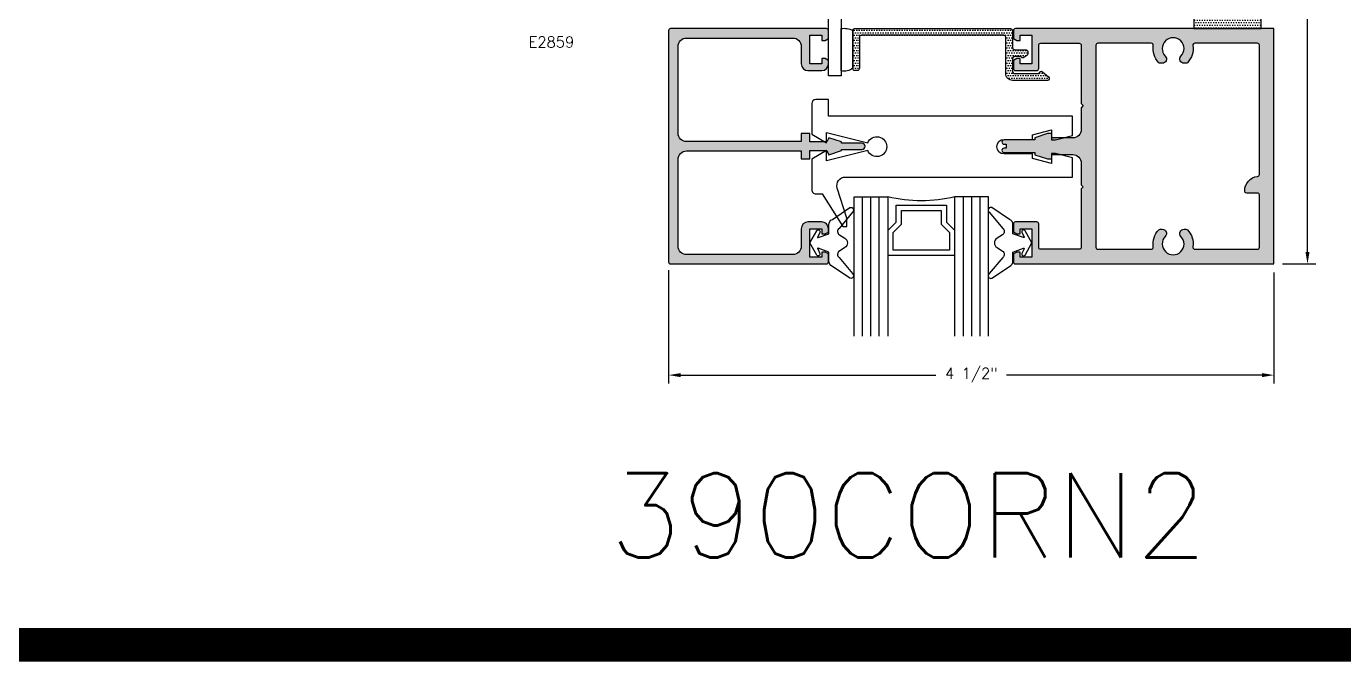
# Model space of a CAD drawing. Extents: x 0 to 139, y 0 to 39.
# Drawn here: x 14.81 to 24.6, y 26.83 to 31.56 of the extents above; entities that cross this region are included whole.
import ezdxf

# ---------------------------------------------------------------- set-up
doc = ezdxf.new("R2010")
doc.units = 0
doc.header["$MEASUREMENT"] = 0
doc.layers.get('DEFPOINTS').update_dxf_attribs({"linetype": 'CONTINUOUS'})
for name, color, linetype in [('R-ANNO-DIMS', 3, 'CONTINUOUS'), ('R-ANNO-TEXT', 6, 'CONTINUOUS'), ('R-DET1', 4, 'CONTINUOUS'), ('R-DET2', 2, 'CONTINUOUS'), ('R-DET3', 5, 'CONTINUOUS'), ('R-OTLN', 1, 'CONTINUOUS'), ('R-PAT1', 5, 'CONTINUOUS'), ('TITLE', 7, 'CONTINUOUS')]:
    doc.layers.add(name, color=color, linetype=linetype)
doc.styles.get("Standard").update_dxf_attribs({"font": 'simplex'})
doc.dimstyles.new('1X', dxfattribs={"dimtxt": 0.08, "dimasz": 0.09, "dimexe": 0.0625, "dimexo": 0.0625, "dimgap": 0.0625, "dimtad": 0, "dimdec": 5, "dimzin": 4, "dimtxsty": 'STANDARD', "dimcen": 0, "dimazin": 3, "dimtfac": 1, "dimtdec": 5, "dimtofl": 0, "dimtmove": 0, "dimatfit": 3, "dimtolj": 1, "dimtzin": 0})
pattern_1 = [(180, (16.58597013355891, 27.87202634571733), (-0.009375000000000001, -0.01875), [0, -0.01875])]

# ---------------------------------------------------------------- blocks, each defined once
blk = doc.blocks.new('*D4')
at = {"layer": 'DEFPOINTS', "color": 0}
for p in [(19.58472984458906, 29.80545349000758), (24.08472984458906, 29.79045349000752), (24.08472984458906, 28.96365428850504)]:
    blk.add_point(p, dxfattribs=at)
at = {"layer": 'R-ANNO-DIMS', "color": 0}
for p, q in [((19.58472984458906, 29.74295349000758), (19.58472984458906, 28.90115428850504)), ((24.08472984458906, 29.72795349000752), (24.08472984458906, 28.90115428850504)), ((19.67472984458906, 28.96365428850504), (21.57222984458906, 28.96365428850504)), ((23.99472984458906, 28.96365428850504), (22.09722984458906, 28.96365428850504))]:
    blk.add_line(p, q, dxfattribs=at)
for points in [[(19.67472984458906, 28.97865428850504), (19.67472984458906, 28.94865428850504), (19.58472984458906, 28.96365428850504)], [(23.99472984458906, 28.97865428850504), (23.99472984458906, 28.94865428850504), (24.08472984458906, 28.96365428850504)]]:
    blk.add_solid(points, dxfattribs=at)
at = {"layer": 'R-ANNO-DIMS', "color": 0, "insert": (21.83472984458906, 28.96365428850504), "char_height": 0.08, "attachment_point": 5}
blk.add_mtext('\\A1;4 1/2"', dxfattribs=at)
blk = doc.blocks.new('*D6')
at = {"layer": 'DEFPOINTS', "color": 0}
for p in [(24.01952143455644, 36.07234427518628), (24.33385507824838, 36.07234427518628), (24.08472984458906, 29.79045349000758)]:
    blk.add_point(p, dxfattribs=at)
at = {"layer": 'R-ANNO-DIMS', "color": 0}
for p, q in [((24.08202143455644, 36.07234427518628), (24.39635507824838, 36.07234427518628)), ((24.33385507824838, 35.98234427518628), (24.33385507824838, 33.20440673531227)), ((24.33385507824838, 29.88045349000758), (24.33385507824838, 32.67940673531226)), ((24.14722984458906, 29.79045349000758), (24.39635507824838, 29.79045349000758))]:
    blk.add_line(p, q, dxfattribs=at)
for points in [[(24.31885507824838, 35.98234427518628), (24.34885507824838, 35.98234427518628), (24.33385507824838, 36.07234427518628)], [(24.31885507824838, 29.88045349000758), (24.34885507824838, 29.88045349000758), (24.33385507824838, 29.79045349000758)]]:
    blk.add_solid(points, dxfattribs=at)
at = {"layer": 'R-ANNO-DIMS', "color": 0, "insert": (24.33385507824837, 32.94190673531227), "char_height": 0.08, "attachment_point": 5, "rotation": 90}
blk.add_mtext('\\A1;6 1/4"', dxfattribs=at)

msp = doc.modelspace()

# ---------------------------------------------------------------- hatches: boundary and pattern name
at = {"layer": 'R-PAT1'}
h = msp.add_hatch(dxfattribs=at)
h.set_pattern_fill('DOTS', color=256, scale=0.3, style=0)
h.set_pattern_definition([(0, (16.58597013355891, 27.87202634571733), (0.009375, 0.01875), [0, -0.01875])])
h.paths.add_polyline_path([(23.98852101925347, 31.54045349000758), (23.98852101925347, 32.04045349000758), (23.86352101925347, 32.04045349000758), (23.86352101925347, 31.66545349000758), (23.48852101925347, 31.66545349000758), (23.48852101925347, 31.54045349000758)])
h = msp.add_hatch(dxfattribs=at)
h.set_pattern_fill('DOTS', color=256, scale=0.3, angle=180, style=0)
h.set_pattern_definition(pattern_1)
edge = h.paths.add_edge_path()
edge.add_arc((20.50876194575638, 29.92242138884026), 0.06196790714734906, -90.02968087146638, 0.02968087146638254, ccw=False)
edge.add_line((20.50872984458906, 29.86045349000757), (19.71672984458906, 29.86045349000757))
edge.add_arc((19.71686890708905, 29.92259255250758), 0.0621392181054573, 180.1282233866477, 269.87177661335227, ccw=False)
edge.add_line((19.65472984458906, 29.92245349000757), (19.65472984458906, 30.56845349000757))
edge.add_arc((19.71669774342174, 30.56848559117489), 0.06196790714735306, 89.97031912853731, 180.0296808714627, ccw=False)
edge.add_line((19.71672984458906, 30.63045349000757), (20.57072984458906, 30.63045349000757))
edge.add_line((20.57072984458906, 30.63045349000757), (20.57072984458906, 30.57095349000757))
edge.add_line((20.57072984458906, 30.57095349000758), (20.63472984458906, 30.57095349000758))
edge.add_line((20.63472984458906, 30.57095349000758), (20.63472984458906, 30.63345349000758))
edge.add_line((20.63472984458906, 30.63345349000758), (20.75972984458906, 30.63345349000758))
edge.add_line((20.75972984458906, 30.63345349000758), (20.77672984458906, 30.60245349000758))
edge.add_line((20.77672984458906, 30.60245349000758), (20.86872984458906, 30.63345349000758))
edge.add_line((20.86872984458906, 30.63345349000758), (20.86872984458906, 30.64245349000758))
edge.add_line((20.86872984458906, 30.64245349000757), (21.02172984458906, 30.64245349000757))
edge.add_arc((21.0218538029224, 30.66532953167425), 0.02287637751050876, 269.6895345826323, 360.3104654173677)
edge.add_arc((21.02185380292239, 30.66557744834091), 0.02287637751051406, 359.6895345826446, 450.3104654173543)
edge.add_line((21.02172984458906, 30.68845349000757), (20.86872984458906, 30.68845349000757))
edge.add_line((20.86872984458906, 30.68845349000757), (20.86872984458906, 30.69745349000758))
edge.add_line((20.86872984458906, 30.69745349000758), (20.77672984458906, 30.72845349000757))
edge.add_line((20.77672984458906, 30.72845349000758), (20.75972984458906, 30.69745349000758))
edge.add_line((20.75972984458906, 30.69745349000758), (20.63472984458906, 30.69745349000758))
edge.add_line((20.63472984458906, 30.69745349000758), (20.63472984458906, 30.75995349000758))
edge.add_line((20.63472984458906, 30.75995349000758), (20.57072984458906, 30.75995349000758))
edge.add_line((20.57072984458906, 30.75995349000758), (20.57072984458906, 30.70045349000758))
edge.add_line((20.57072984458906, 30.70045349000758), (19.71672984458906, 30.70045349000758))
edge.add_arc((19.71686890708906, 30.76259255250757), 0.06213921810545819, 180.1282233866486, 269.871776613351, ccw=False)
edge.add_line((19.65472984458906, 30.76245349000757), (19.65472984458906, 31.40845349000757))
edge.add_arc((19.71669774342174, 31.40848559117489), 0.06196790714735439, 89.9703191285385, 180.0296808714615, ccw=False)
edge.add_line((19.71672984458906, 31.47045349000757), (20.50872984458906, 31.47045349000757))
edge.add_arc((20.50893178257355, 31.40865542799207), 0.0617983919517466, -0.18722517626150648, 90.18722517626111, ccw=False)
edge.add_line((20.57072984458906, 31.40845349000757), (20.57072984458906, 31.27845349000758))
edge.add_arc((20.6209196504143, 31.27864329583282), 0.05019016472404577, 180.2166778829074, 269.7833221170926)
edge.add_line((20.62072984458906, 31.22845349000758), (20.72272984458906, 31.22845349000758))
edge.add_arc((20.72271172864703, 31.2784716059496), 0.05001811922271289, 270.0207518207181, 359.9792481792819)
edge.add_line((20.77272984458906, 31.27845349000758), (20.77272984458906, 31.30345349000758))
edge.add_line((20.77272984458906, 31.30345349000757), (20.74772984458906, 31.31745349000757))
edge.add_line((20.74772984458906, 31.31745349000758), (20.72272984458906, 31.31745349000758))
edge.add_line((20.72272984458906, 31.31745349000758), (20.72272984458906, 31.27895349000758))
edge.add_line((20.72272984458906, 31.27895349000758), (20.63472984458906, 31.27895349000758))
edge.add_line((20.63472984458906, 31.27895349000758), (20.63472984458906, 31.49095349000758))
edge.add_line((20.63472984458906, 31.49095349000757), (20.72272984458906, 31.49095349000757))
edge.add_line((20.72272984458906, 31.49095349000757), (20.72272984458906, 31.45245349000757))
edge.add_line((20.72272984458906, 31.45245349000757), (20.74772984458906, 31.45245349000757))
edge.add_line((20.74772984458906, 31.45245349000757), (20.77272984458906, 31.46645349000757))
edge.add_line((20.77272984458906, 31.46645349000758), (20.77272984458906, 31.52545349000758))
edge.add_arc((20.7577072639439, 31.52543090936241), 0.01502259761579001, 0.08612200011729843, 89.91387799988271)
edge.add_line((20.75772984458906, 31.54045349000758), (19.59972984458906, 31.54045349000758))
edge.add_arc((19.59975242523422, 31.52543090936241), 0.01502259761578912, 90.08612200011392, 179.9138779998861)
edge.add_line((19.58472984458906, 31.52545349000758), (19.58472984458906, 30.66545349000758))
edge.add_line((19.58472984458906, 30.66545349000758), (19.58472984458906, 29.80545349000758))
edge.add_arc((19.59975242523422, 29.80547607065273), 0.01502259761578779, 180.0861220001089, 269.9138779998912)
edge.add_line((19.59972984458906, 29.79045349000758), (20.75772984458906, 29.79045349000758))
edge.add_arc((20.7577072639439, 29.80547607065273), 0.01502259761578779, 270.0861220001105, 359.9138779998912)
edge.add_line((20.77272984458906, 29.80545349000758), (20.77272984458906, 29.86445349000758))
edge.add_line((20.77272984458906, 29.86445349000758), (20.74772984458906, 29.87845349000757))
edge.add_line((20.74772984458906, 29.87845349000757), (20.72272984458906, 29.87845349000757))
edge.add_line((20.72272984458906, 29.87845349000757), (20.72272984458906, 29.83995349000757))
edge.add_line((20.72272984458906, 29.83995349000757), (20.63472984458906, 29.83995349000757))
edge.add_line((20.63472984458906, 29.83995349000757), (20.63472984458906, 30.05195349000758))
edge.add_line((20.63472984458906, 30.05195349000758), (20.72272984458906, 30.05195349000758))
edge.add_line((20.72272984458906, 30.05195349000758), (20.72272984458906, 30.01345349000758))
edge.add_line((20.72272984458906, 30.01345349000758), (20.74772984458906, 30.01345349000758))
edge.add_line((20.74772984458906, 30.01345349000758), (20.77272984458906, 30.02745349000758))
edge.add_line((20.77272984458906, 30.02745349000757), (20.77272984458906, 30.05245349000757))
edge.add_arc((20.72288176766598, 30.05260541308449), 0.04984830843218615, 359.8253789372681, 450.1746210627315)
edge.add_line((20.72272984458906, 30.10245349000758), (20.62072984458906, 30.10245349000758))
edge.add_arc((20.62074796053109, 30.05243537406555), 0.05001811922271422, 90.02075182071911, 179.9792481792803)
edge.add_line((20.57072984458906, 30.05245349000758), (20.57072984458906, 29.92245349000758))
h = msp.add_hatch(dxfattribs=at)
h.set_pattern_fill('DOTS', color=256, scale=0.3, angle=180, style=0)
h.set_pattern_definition(pattern_1)
edge = h.paths.add_edge_path()
edge.add_line((22.14040557164715, 31.52531882252279), (22.1404055716472, 31.40287099045355))
edge.add_arc((22.16040557164719, 31.40287099045356), 0.01999999999999602, 180.0000000000407, 270.0000000000203)
edge.add_line((22.1604055716472, 31.38287099045357), (22.24040157164721, 31.38287099045357))
edge.add_arc((22.24040157164721, 31.36787099045357), 0.01500000000000057, 0, 90, ccw=False)
edge.add_line((22.25540157164721, 31.36787099045357), (22.25540157164721, 31.35307339830304))
edge.add_arc((22.2404015716472, 31.35307339830304), 0.01500000000001123, -59.997721934594495, 1.3585577107733116e-11, ccw=False)
edge.add_line((22.24790208813547, 31.34008331545459), (22.22039974453594, 31.3242055681124))
edge.add_arc((22.2154025216472, 31.33286769045356), 0.01000022999999413, 180.0000000000204, 299.98086822976535, ccw=False)
edge.add_line((22.20540229164721, 31.33286769045355), (22.1604036642982, 31.33286769045355))
edge.add_arc((22.1604036642982, 31.31286769045355), 0.01999999999999957, 89.99999999998981, 179.9999999999898)
edge.add_line((22.1404036642982, 31.31286769045356), (22.14040366429821, 31.22546949045356))
edge.add_arc((22.1604036642982, 31.22546949045356), 0.01999999999999602, 180, 270)
edge.add_line((22.1604036642982, 31.20546949045357), (22.34042677164721, 31.20546949045357))
edge.add_line((22.34042677164721, 31.20546949045357), (22.34042677164721, 31.20786392802836))
edge.add_arc((22.35542677164721, 31.20786392802836), 0.01500000000000057, 50.00038009398958, 180, ccw=False)
edge.add_line((22.36506850956446, 31.21935465863764), (22.40963323104866, 31.18196092106633))
edge.add_arc((22.39999149313141, 31.17047019045705), 0.01500000000000253, -89.99958063149933, 50.000380093979174, ccw=False)
edge.add_line((22.39999160292183, 31.15547019045745), (22.14040669761526, 31.15546829046181))
edge.add_arc((22.1404063316472, 31.20546829046047), 0.04999999999999356, 180.0000000000081, 270.0004193685048, ccw=False)
edge.add_line((22.09040633164721, 31.20546829046046), (22.09040633164721, 31.47546951045464))
edge.add_arc((22.07540633164721, 31.47546951045464), 0.01499999999999702, 0, 89.99989651576303)
edge.add_line((22.07540635873932, 31.49046951045462), (21.01790359873932, 31.49047142045352))
edge.add_arc((21.0179035716472, 31.47547142045354), 0.01499999999999661, 89.99989651574946, 180)
edge.add_line((21.00290357164721, 31.47547142045354), (21.00290357164721, 31.24346659045356))
edge.add_arc((20.98790357164721, 31.24346659045356), 0.01500000000000057, -90, 0, ccw=False)
edge.add_line((20.98790357164721, 31.22846659045356), (20.96790357164721, 31.22846659045356))
edge.add_arc((20.96790357164721, 31.24346659045356), 0.01500000000000057, 180, 270, ccw=False)
edge.add_line((20.95290357164721, 31.24346659045356), (20.95290357164721, 31.52544967575648))
edge.add_arc((20.96790357164721, 31.52544967575648), 0.01500000000000767, 90.00018882555872, 180.0000000000271, ccw=False)
edge.add_line((20.9679035222128, 31.54044967575641), (22.12527085427501, 31.54045349000758))
edge.add_arc((22.12540618164718, 31.52545410045359), 0.01500000001632845, -0.5167306372969165, 90.51691949708243, ccw=False)
h = msp.add_hatch(dxfattribs=at)
h.set_pattern_fill('DOTS', color=256, scale=0.3, angle=180, style=0)
h.set_pattern_definition(pattern_1)
edge = h.paths.add_edge_path(flags=16)
edge.add_arc((23.96087666998589, 30.3028003154044), 0.01485390027869711, 359.4336428545187, 450.5663571454745)
edge.add_line((23.96072984458906, 30.31765349000757), (23.88172984458906, 30.31765349000757))
edge.add_arc((23.88175242523422, 30.33267607065274), 0.01502259761579001, 180.0861220001173, 269.91387799988274, ccw=False)
edge.add_arc((23.97663436890615, 30.33274483847678), 0.109904562279775, 97.32078421147997, 180.0476220663165, ccw=False)
edge.add_arc((23.96052981037509, 30.45680855364536), 0.01520082513673099, 277.9409619055726, 359.4155155397405)
edge.add_line((23.97572984458906, 30.45665349000792), (23.97572984458906, 30.66545349000758))
edge.add_line((23.97572984458906, 30.66545349000758), (23.97572984458906, 31.41645349000758))
edge.add_arc((23.9607072639439, 31.41643090936242), 0.01502259761578824, 0.08612200011900234, 89.91387799988948)
edge.add_line((23.96072984458906, 31.43145349000757), (23.49682984458906, 31.43145349000757))
edge.add_arc((23.49688407930871, 31.416426456837), 0.01502713104069232, 90.20678779446617, 188.6998096943139)
edge.add_arc((23.33472323345826, 31.39151022520785), 0.1490367576258665, -44.55149223841818, 8.738832348996311, ccw=False)
edge.add_arc((23.43053029818292, 31.29671018923995), 0.0142598648438365, 268.79269565123553, 316.82672655652163, ccw=False)
edge.add_line((23.43022984458906, 31.28245349000757), (23.41572984458906, 31.28245349000757))
edge.add_arc((23.4157841380439, 31.31371155433146), 0.03125811147615732, 136.182608279936, 269.9004806357495, ccw=False)
edge.add_arc((23.33477984458906, 31.39144397140801), 0.0810095340298473, 316.1801184852704, 583.8198815147297)
edge.add_arc((23.25377555113421, 31.31371155433146), 0.03125811147615757, -89.9004806357479, 43.8173917200628, ccw=False)
edge.add_line((23.25382984458906, 31.28245349000757), (23.23922984458906, 31.28245349000757))
edge.add_arc((23.2389293909952, 31.29671018923996), 0.01425986484383997, 223.1732734434839, 271.207304348757, ccw=False)
edge.add_arc((23.33432903294513, 31.39126313405316), 0.148573113643487, 171.1372552241551, 224.5938144452887, ccw=False)
edge.add_arc((23.17265214290207, 31.41640622092456), 0.01504728560476516, 351.3898720958895, 450.0849056585358)
edge.add_line((23.17262984458906, 31.43145349000757), (22.77572984458906, 31.43145349000757))
edge.add_arc((22.77575242523422, 31.41643090936242), 0.01502259761578824, 90.08612200011054, 179.9138779998827)
edge.add_line((22.76072984458906, 31.41645349000757), (22.76072984458906, 30.66545349000757))
edge.add_line((22.76072984458906, 30.66545349000758), (22.76072984458906, 29.91445349000757))
edge.add_arc((22.77575242523422, 29.91447607065274), 0.01502259761578912, 180.0861220001139, 269.9138779998861)
edge.add_line((22.77572984458906, 29.89945349000757), (23.17262984458906, 29.89945349000757))
edge.add_arc((23.17265214290207, 29.91450075909059), 0.01504728560476726, 269.915094341471, 368.6101279041129)
edge.add_arc((23.33432903294513, 29.93964384596198), 0.1485731136434845, 135.4061855547108, 188.8627447758447, ccw=False)
edge.add_arc((23.23937418848046, 30.03313916119913), 0.01531500904381451, 90.54002045963853, 135.0794017481208, ccw=False)
edge.add_line((23.23922984458906, 30.04845349000757), (23.25382984458906, 30.04845349000757))
edge.add_arc((23.25377555113421, 30.01719542568368), 0.03125811147615821, -43.81739172006519, 89.90048063574949, ccw=False)
edge.add_arc((23.33477984458906, 29.93946300860713), 0.0810095340298476, 136.1801184852702, 403.8198815147298)
edge.add_arc((23.4157841380439, 30.01719542568368), 0.03125811147615883, 90.09951936425381, 223.8173917200629, ccw=False)
edge.add_line((23.41572984458906, 30.04845349000757), (23.43022984458906, 30.04845349000757))
edge.add_arc((23.43008550069766, 30.03313916119913), 0.01531500904381245, 44.92059825187681, 89.45997954036483, ccw=False)
edge.add_arc((23.33472323345826, 29.93939675480729), 0.1490367576258632, -8.738832348996084, 44.55149223841897, ccw=False)
edge.add_arc((23.49674343181674, 29.91436020046824), 0.01490696092184697, 170.7612680872168, 270.3321344239934)
edge.add_line((23.49682984458906, 29.89945349000757), (23.96072984458906, 29.89945349000757))
edge.add_arc((23.9607072639439, 29.91447607065274), 0.01502259761578957, 270.0861220001139, 359.9138779998844)
edge.add_line((23.97572984458906, 29.91445349000757), (23.97572984458906, 30.30294714080111))
edge.add_line((23.97572984458906, 30.30294714080111), (23.97572984458906, 30.30265349000757))
edge = h.paths.add_edge_path()
edge.add_arc((22.63687666998588, 31.41660031540439), 0.01485390027869976, -0.5663571454708745, 90.56635714547781, ccw=False)
edge.add_line((22.65172984458906, 31.41645349000757), (22.65172984458906, 30.98245349000757))
edge.add_line((22.65172984458906, 30.98245349000757), (22.66672984458906, 30.96745349000757))
edge.add_line((22.66672984458906, 30.96745349000757), (22.65172984458906, 30.95245349000757))
edge.add_line((22.65172984458906, 30.95245349000757), (22.65172984458906, 30.78995349000757))
edge.add_arc((22.58924972875895, 30.78993360583769), 0.06248011899416339, -90.01823426477239, 0.018234264772388542, ccw=False)
edge.add_line((22.58922984458906, 30.72745349000758), (22.43222984458906, 30.72745349000758))
edge.add_line((22.43222984458906, 30.72745349000758), (22.43222984458906, 30.75945349000757))
edge.add_line((22.43222984458906, 30.75945349000757), (22.40122984458906, 30.75945349000757))
edge.add_line((22.40122984458906, 30.75945349000757), (22.30722984458906, 30.72845349000757))
edge.add_line((22.30722984458906, 30.72845349000758), (22.30722984458906, 30.71245349000758))
edge.add_line((22.30722984458906, 30.71245349000758), (22.07872984458906, 30.71245349000758))
edge.add_arc((22.07877681428603, 30.6964065203106), 0.01604703843729232, 90.16770504131078, 179.8322949586829)
edge.add_arc((22.07877681428603, 30.69650045970454), 0.01604703843729144, 180.167705041314, 269.8322949586924)
edge.add_line((22.07872984458906, 30.68045349000758), (22.09372984458906, 30.68045349000758))
edge.add_line((22.09372984458906, 30.68045349000758), (22.09372984458906, 30.66545349000758))
edge.add_line((22.09372984458906, 30.66545349000758), (22.09372984458906, 30.65045349000758))
edge.add_line((22.09372984458906, 30.65045349000758), (22.07872984458906, 30.65045349000758))
edge.add_arc((22.07877681428603, 30.63440652031061), 0.01604703843729232, 90.16770504131078, 179.8322949586829)
edge.add_arc((22.07877681428603, 30.63450045970454), 0.01604703843729233, 180.1677050413171, 269.8322949586892)
edge.add_line((22.07872984458906, 30.61845349000757), (22.30722984458906, 30.61845349000757))
edge.add_line((22.30722984458906, 30.61845349000757), (22.30722984458906, 30.60245349000757))
edge.add_line((22.30722984458906, 30.60245349000758), (22.40122984458906, 30.57145349000758))
edge.add_line((22.40122984458906, 30.57145349000757), (22.43222984458906, 30.57145349000757))
edge.add_line((22.43222984458906, 30.57145349000757), (22.43222984458906, 30.60345349000757))
edge.add_line((22.43222984458906, 30.60345349000758), (22.58922984458906, 30.60345349000758))
edge.add_arc((22.58924972875895, 30.54097337417745), 0.06248011899416339, -0.018234264772388542, 90.01823426477239, ccw=False)
edge.add_line((22.65172984458906, 30.54095349000758), (22.65172984458906, 30.37845349000758))
edge.add_line((22.65172984458906, 30.37845349000757), (22.66672984458906, 30.36345349000757))
edge.add_line((22.66672984458906, 30.36345349000757), (22.65172984458906, 30.34845349000757))
edge.add_line((22.65172984458906, 30.34845349000757), (22.65172984458906, 29.91445349000757))
edge.add_arc((22.6367072639439, 29.91447607065274), 0.01502259761579001, 270.08612200011726, 359.91387799988274, ccw=False)
edge.add_line((22.63672984458906, 29.89945349000757), (22.35072984458906, 29.89945349000757))
edge.add_arc((22.35075242523422, 29.91447607065274), 0.01502259761578957, 180.0861220001156, 269.9138779998861, ccw=False)
edge.add_line((22.33572984458906, 29.91445349000757), (22.33572984458906, 30.08745349000758))
edge.add_arc((22.3207072639439, 30.08743090936241), 0.01502259761578735, 0.08612200010715125, 89.9138779998793)
edge.add_line((22.32072984458906, 30.10245349000758), (22.16272984458906, 30.10245349000758))
edge.add_arc((22.16275242523422, 30.08743090936241), 0.01502259761579001, 90.0861220001173, 179.9138779998827)
edge.add_line((22.14772984458906, 30.08745349000758), (22.14772984458906, 30.02835349000758))
edge.add_line((22.14772984458906, 30.02835349000758), (22.17272984458906, 30.01395349000758))
edge.add_line((22.17272984458906, 30.01395349000758), (22.19772984458906, 30.01395349000758))
edge.add_line((22.19772984458906, 30.01395349000758), (22.19772984458906, 30.05245349000758))
edge.add_line((22.19772984458906, 30.05245349000758), (22.28572984458906, 30.05245349000758))
edge.add_line((22.28572984458906, 30.05245349000758), (22.28572984458906, 29.84045349000758))
edge.add_line((22.28572984458906, 29.84045349000758), (22.19772984458906, 29.84045349000758))
edge.add_line((22.19772984458906, 29.84045349000758), (22.19772984458906, 29.87895349000758))
edge.add_line((22.19772984458906, 29.87895349000758), (22.17272984458906, 29.87895349000758))
edge.add_line((22.17272984458906, 29.87895349000758), (22.14772984458906, 29.86445349000758))
edge.add_line((22.14772984458906, 29.86445349000758), (22.14772984458906, 29.80545349000758))
edge.add_arc((22.16275242523422, 29.80547607065273), 0.01502259761579001, 180.0861220001156, 269.9138779998827)
edge.add_line((22.16272984458906, 29.79045349000758), (24.08472984458907, 29.79045349000758))
edge.add_line((24.08472984458906, 29.79045349000758), (24.08472984458906, 30.66545349000758))
edge.add_line((24.08472984458906, 30.66545349000758), (24.08472984458906, 31.54045349000758))
edge.add_line((24.08472984458906, 31.54045349000758), (22.16272984458906, 31.54045349000758))
edge.add_arc((22.16275242523422, 31.52543090936241), 0.01502259761579001, 90.08612200011392, 179.9138779998827)
edge.add_line((22.14772984458906, 31.52545349000758), (22.14772984458906, 31.46635349000758))
edge.add_line((22.14772984458906, 31.46635349000758), (22.17272984458906, 31.45195349000758))
edge.add_line((22.17272984458906, 31.45195349000758), (22.19772984458906, 31.45195349000758))
edge.add_line((22.19772984458906, 31.45195349000758), (22.19772984458906, 31.49045349000758))
edge.add_line((22.19772984458906, 31.49045349000758), (22.28572984458906, 31.49045349000758))
edge.add_line((22.28572984458906, 31.49045349000758), (22.28572984458906, 31.27845349000758))
edge.add_line((22.28572984458906, 31.27845349000758), (22.19772984458906, 31.27845349000758))
edge.add_line((22.19772984458906, 31.27845349000758), (22.19772984458906, 31.31695349000758))
edge.add_line((22.19772984458906, 31.31695349000758), (22.17272984458906, 31.31695349000758))
edge.add_line((22.17272984458906, 31.31695349000758), (22.14772984458906, 31.30255349000758))
edge.add_line((22.14772984458906, 31.30255349000757), (22.14772984458906, 31.24345349000757))
edge.add_arc((22.16275242523422, 31.24347607065273), 0.01502259761579001, 180.0861220001173, 269.9138779998827)
edge.add_line((22.16272984458906, 31.22845349000758), (22.32072984458906, 31.22845349000758))
edge.add_arc((22.3207072639439, 31.24347607065273), 0.0150225976157878, 270.0861220001241, 359.9138779998912)
edge.add_line((22.33572984458906, 31.24345349000757), (22.33572984458906, 31.41645349000757))
edge.add_arc((22.35075242523422, 31.41643090936242), 0.01502259761578913, 90.0861220001139, 179.9138779998793, ccw=False)
edge.add_line((22.35072984458906, 31.43145349000757), (22.63672984458906, 31.43145349000757))

# ---------------------------------------------------------------- linework, layer by layer
at = {"layer": 'R-DET1'}
msp.add_lwpolyline([(23.98852101925347, 31.54045349000758), (23.98852101925347, 32.04045349000758), (23.86352101925347, 32.04045349000758), (23.86352101925347, 31.66545349000758), (23.48852101925347, 31.66545349000758), (23.48852101925347, 31.54045349000758), (23.98852101925347, 31.54045349000758)], close=True, dxfattribs=at)
for points in [[(20.57072984458906, 29.92245349000757, -0.4145170492628052), (20.50872984458906, 29.86045349000757), (19.71672984458906, 29.86045349000757, -0.4129032258064782), (19.65472984458906, 29.92245349000757), (19.65472984458906, 30.56845349000757, -0.4145170492627693), (19.71672984458906, 30.63045349000757), (20.57072984458906, 30.63045349000757), (20.57072984458906, 30.57095349000758), (20.63472984458906, 30.57095349000758), (20.63472984458906, 30.63345349000758), (20.75972984458906, 30.63345349000758), (20.77672984458906, 30.60245349000758), (20.86872984458906, 30.63345349000758), (20.86872984458906, 30.64245349000757), (21.02172984458906, 30.64245349000757, 0.4173913043479035), (21.04472984458906, 30.66545349000758, 0.417391304347783), (21.02172984458906, 30.68845349000757), (20.86872984458906, 30.68845349000757), (20.86872984458906, 30.69745349000758), (20.77672984458906, 30.72845349000758), (20.75972984458906, 30.69745349000758), (20.63472984458906, 30.69745349000758), (20.63472984458906, 30.75995349000758), (20.57072984458906, 30.75995349000758), (20.57072984458906, 30.70045349000758), (19.71672984458906, 30.70045349000758, -0.4129032258064687), (19.65472984458906, 30.76245349000757), (19.65472984458906, 31.40845349000757, -0.4145170492627578), (19.71672984458906, 31.47045349000757), (20.50872984458906, 31.47045349000757, -0.4161290322580693), (20.57072984458906, 31.40845349000757), (20.57072984458906, 31.27845349000758, 0.4120000000000074), (20.62072984458906, 31.22845349000758), (20.72272984458906, 31.22845349000758, 0.4140014137019815), (20.77272984458906, 31.27845349000758), (20.77272984458906, 31.30345349000757), (20.74772984458906, 31.31745349000758), (20.72272984458906, 31.31745349000758), (20.72272984458906, 31.27895349000758), (20.63472984458906, 31.27895349000758), (20.63472984458906, 31.49095349000757), (20.72272984458906, 31.49095349000757), (20.72272984458906, 31.45245349000757), (20.74772984458906, 31.45245349000757), (20.77272984458906, 31.46645349000758), (20.77272984458906, 31.52545349000758, 0.4133333333333261), (20.75772984458906, 31.54045349000758), (19.59972984458906, 31.54045349000758, 0.4133333333333564), (19.58472984458906, 31.52545349000758), (19.58472984458906, 30.66545349000758), (19.58472984458906, 29.80545349000758, 0.4133333333333996), (19.59972984458906, 29.79045349000758), (20.75772984458906, 29.79045349000758, 0.4133333333334039), (20.77272984458906, 29.80545349000758), (20.77272984458906, 29.86445349000758), (20.74772984458906, 29.87845349000757), (20.72272984458906, 29.87845349000757), (20.72272984458906, 29.83995349000757), (20.63472984458906, 29.83995349000757), (20.63472984458906, 30.05195349000758), (20.72272984458906, 30.05195349000758), (20.72272984458906, 30.01345349000758), (20.74772984458906, 30.01345349000758), (20.77272984458906, 30.02745349000757), (20.77272984458906, 30.05245349000758, 0.4160000000000056), (20.72272984458906, 30.10245349000758), (20.62072984458906, 30.10245349000758, 0.4140014137019685), (20.57072984458906, 30.05245349000758), (20.57072984458906, 29.92245349000757)], [(22.14040557164715, 31.52531882252279), (22.1404055716472, 31.40287099045355, 0.4142135623729818), (22.1604055716472, 31.38287099045357), (22.24040157164721, 31.38287099045357, -0.4142135623730863), (22.25540157164721, 31.36787099045357), (22.25540157164721, 31.35307339830304, -0.2679385388688233), (22.24790208813547, 31.34008331545459), (22.22039974453594, 31.3242055681124, -0.577238970425906), (22.20540229164721, 31.33286769045355), (22.1604036642982, 31.33286769045355, 0.4142135623730929), (22.1404036642982, 31.31286769045356), (22.14040366429821, 31.22546949045356, 0.4142135623730976), (22.1604036642982, 31.20546949045357), (22.34042677164721, 31.20546949045357), (22.34042677164721, 31.20786392802836, -0.6370679292317831), (22.36506850956446, 31.21935465863764), (22.40963323104866, 31.18196092106633, -0.7002072828224852), (22.39999160292183, 31.15547019045745), (22.14040669761526, 31.15546829046181, -0.4142157061659416), (22.09040633164721, 31.20546829046046), (22.09040633164721, 31.47546951045464, 0.4142130333667961), (22.07540635873932, 31.49046951045462), (21.01790359873932, 31.49047142045352, 0.4142140913795886), (21.00290357164721, 31.47547142045354), (21.00290357164721, 31.24346659045356, -0.4142135623730864), (20.98790357164721, 31.22846659045356), (20.96790357164721, 31.22846659045356, -0.414213562373095), (20.95290357164721, 31.24346659045356), (20.95290357164721, 31.52544967575648, -0.4142125971065806), (20.9679035222128, 31.54044967575641), (22.12527085427501, 31.54045349000758, -0.4195074570015181)]]:
    msp.add_lwpolyline(points, format="xyb", close=True, dxfattribs=at)
at = {"layer": 'R-DET2', "color": 2}
for points in [[(20.96311414867109, 29.25321547339152), (20.96311414867102, 30.29017432550719), (21.21311414867102, 30.29017432550719), (21.21311414867109, 29.25321547339152)], [(21.02561414867109, 29.25321547339152), (21.02561414867102, 30.29017432550719)], [(21.08811414867109, 29.25321547339152), (21.08811414867102, 30.29017432550719)], [(21.15061414867109, 29.25321547339152), (21.15061414867102, 30.29017432550719)], [(21.96311414867109, 29.25321547339152), (21.96311414867102, 30.29017432550719), (21.71311414867102, 30.29017432550719)], [(21.77561414867109, 29.25321547339152), (21.77561414867102, 30.29017432550719)], [(21.83811414867109, 29.25321547339152), (21.83811414867102, 30.29017432550719)], [(21.90061414867109, 29.25321547339152), (21.90061414867102, 30.29017432550719)], [(21.21311414867102, 30.04017432550719), (21.27511414867103, 30.10217432550719), (21.27511414867103, 30.22717432550719), (21.65111414867101, 30.22717432550719), (21.65111414867101, 30.10217432550719), (21.71311414867102, 30.04017432550719)], [(21.71311414867102, 29.85217432550719), (21.21311414867102, 29.85217432550719)]]:
    msp.add_lwpolyline(points, dxfattribs=at)
msp.add_lwpolyline([(21.71311414867109, 29.25321547339152), (21.71311414867102, 30.29017432550725, -0.1233101835078811), (21.21311414867102, 30.29017432550725)], format="xyb", dxfattribs=at)
at = {"layer": 'R-DET2'}
for points in [[(20.89394528626501, 29.91145978533446), (20.85403967071618, 29.88617500239268, 0.5243426933461728), (20.85213496293487, 29.83877607856662), (20.95230901688546, 29.71813381315642, -0.8969301051134209), (20.93249893314301, 29.68482422986238), (20.8020219212959, 29.7717811830388, -0.2937431915424134), (20.77569800483346, 29.81272265228086), (20.77569800483346, 29.87896874993051), (20.69639580778503, 29.90744030757352, 0.8013518808126918), (20.69292055065706, 29.90195051714587), (20.70873612336965, 29.8689852541552, -0.9670674050987308), (20.68560092447419, 29.85691700122205), (20.63472984458906, 29.94695349000758), (20.68560092447419, 30.03698997879311, -0.9670674050987308), (20.70873612336965, 30.02492172585996), (20.69292055065706, 29.99195646286929, 0.8013518808126918), (20.69639580778503, 29.98646667244164), (20.77569800483346, 30.01493823008467), (20.77569800483346, 30.08118432773431, -0.2937431915424192), (20.8020219212959, 30.12212579697637), (20.93249893314303, 30.2090827501528, -0.8969301051134209), (20.95230901688548, 30.17577316685875), (20.85213496293487, 30.05513090144856, 0.5243426933461728), (20.85403967071618, 30.00773197762248), (20.89394528626501, 29.9824471946807, -0.5502212829186363)], [(22.02621692689333, 29.91145978533446), (22.06612254244215, 29.88617500239268, -0.5243426933461728), (22.06802725022347, 29.83877607856662), (21.96785319627288, 29.71813381315642, 0.8969301051134209), (21.98766328001533, 29.68482422986238), (22.11814029186244, 29.7717811830388, 0.2937431915424134), (22.14446420832488, 29.81272265228086), (22.14446420832488, 29.87896874993051), (22.2237664053733, 29.90744030757352, -0.8013518808126918), (22.22724166250127, 29.90195051714587), (22.21142608978869, 29.8689852541552, 0.9670674050987308), (22.23456128868415, 29.85691700122205), (22.28543236856927, 29.94695349000758), (22.23456128868415, 30.03698997879311, 0.9670674050987308), (22.21142608978869, 30.02492172585996), (22.22724166250127, 29.99195646286929, -0.8013518808126918), (22.2237664053733, 29.98646667244164), (22.14446420832488, 30.01493823008467), (22.14446420832488, 30.08118432773431, 0.2937431915424192), (22.11814029186244, 30.12212579697637), (21.9876632800153, 30.2090827501528, 0.8969301051134209), (21.96785319627286, 30.17577316685875), (22.06802725022347, 30.05513090144856, -0.5243426933461728), (22.06612254244215, 30.00773197762248), (22.02621692689333, 29.9824471946807, 0.5502212829186363)]]:
    msp.add_lwpolyline(points, format="xyb", close=True, dxfattribs=at)
at = {"layer": 'R-DET2', "color": 2}
msp.add_lwpolyline([(21.25311414867104, 30.02360578301229), (21.31511414867103, 30.08560578301228), (21.31511414867103, 30.18717432550719), (21.61111414867102, 30.18717432550719), (21.61111414867102, 30.08560578301228), (21.67311414867103, 30.02360578301229), (21.67311414867103, 29.89217432550718), (21.25311414867104, 29.89217432550718)], close=True, dxfattribs=at)
at = {"layer": 'R-DET3'}
for p, q in [((20.77369271807602, 31.18910037673572), (20.77369071807602, 32.75969967575639)), ((20.86669271807603, 32.75970367575638), (20.86669271807603, 31.18910037673572)), ((20.86669271807603, 31.18910037673572), (20.77369271807602, 31.18910037673572))]:
    msp.add_line(p, q, dxfattribs=at)
msp.add_lwpolyline([(20.86669271807603, 31.22735025380047), (20.86669271807603, 31.54071821064265, -0.1788019214106425), (20.95290357164721, 31.52544967575648), (20.95290357164721, 31.24677628803155, -0.252796449907133), (20.86669271807603, 31.22735025380047, 0.9183012718478367)], format="xyb", dxfattribs=at)
msp.add_lwpolyline([(20.67946207001149, 31.01343087064417, 0.4142135623730949), (20.64846207001458, 30.98243087064728), (20.64846207001458, 30.75436205001175), (20.75746207000369, 30.69143087067638), (20.75746207000369, 30.76743087066878), (21.06438123566554, 30.69143087067638, -4.89933911405033), (21.06438123566554, 30.63343087068218), (20.75746207000369, 30.55743087068977), (20.75746207000369, 30.63343087068218), (20.64846207001459, 30.5704996913468), (20.6484620700146, 30.34243087071127, 0.4142135623731005), (20.6794620700115, 30.31143087071437), (20.72714054412117, 30.31143087071437), (20.87946206999149, 30.06943087073859), (20.9094620699885, 30.06943087073859), (20.9094620699885, 30.13143087073239), (20.83867473677734, 30.35436479892969, -0.5074167405912553), (20.89872042693196, 30.43643087070188), (22.58646206982079, 30.4364308707019), (22.58646206982079, 30.57893722163375), (22.46146206983329, 30.61243087068429), (22.43046206983639, 30.61243087068429), (22.4304620698364, 30.53743087069179), (22.29046206985039, 30.5749437576284), (22.29046206985039, 30.60843087068469), (22.07846206987159, 30.60843087068469, -0.9999999999999999), (22.07846206987159, 30.71643087067389), (22.29046206985039, 30.71643087067389), (22.29046206985039, 30.74991798373019), (22.43046206983639, 30.78743087066678), (22.43046206983639, 30.7124308706743), (22.46146206983329, 30.7124308706743), (22.58646206982079, 30.74592451972484), (22.58646206982079, 30.88843087065669), (20.77346207000209, 30.88843087065668), (20.77346207000208, 31.01343087064419)], format="xyb", close=True, dxfattribs=at)
at = {"layer": 'R-OTLN'}
for points in [[(22.63672984458906, 31.43145349000757, -0.4200158681282907), (22.65172984458906, 31.41645349000757), (22.65172984458906, 30.98245349000757), (22.66672984458906, 30.96745349000757), (22.65172984458906, 30.95245349000757), (22.65172984458906, 30.78995349000758, -0.4144000000000043), (22.58922984458906, 30.72745349000758), (22.43222984458906, 30.72745349000758), (22.43222984458906, 30.75945349000757), (22.40122984458906, 30.75945349000757), (22.30722984458906, 30.72845349000758), (22.30722984458906, 30.71245349000758), (22.07872984458906, 30.71245349000758, 0.4124999999999873), (22.06272984458906, 30.69645349000757, 0.4125000000000196), (22.07872984458906, 30.68045349000758), (22.09372984458906, 30.68045349000758), (22.09372984458906, 30.66545349000758), (22.09372984458906, 30.65045349000758), (22.07872984458906, 30.65045349000758, 0.4124999999999873), (22.06272984458906, 30.63445349000757, 0.4124999999999873), (22.07872984458906, 30.61845349000757), (22.30722984458906, 30.61845349000757), (22.30722984458906, 30.60245349000758), (22.40122984458906, 30.57145349000757), (22.43222984458906, 30.57145349000757), (22.43222984458906, 30.60345349000758), (22.58922984458906, 30.60345349000758, -0.4144000000000043), (22.65172984458906, 30.54095349000758), (22.65172984458906, 30.37845349000757), (22.66672984458906, 30.36345349000757), (22.65172984458906, 30.34845349000757), (22.65172984458906, 29.91445349000757, -0.4133333333333175), (22.63672984458906, 29.89945349000757), (22.35072984458906, 29.89945349000757, -0.4133333333333349), (22.33572984458906, 29.91445349000757), (22.33572984458906, 30.08745349000758, 0.4133333333333435), (22.32072984458906, 30.10245349000758), (22.16272984458906, 30.10245349000758, 0.4133333333333261), (22.14772984458906, 30.08745349000758), (22.14772984458906, 30.02835349000758), (22.17272984458906, 30.01395349000758), (22.19772984458906, 30.01395349000758), (22.19772984458906, 30.05245349000758), (22.28572984458906, 30.05245349000758), (22.28572984458906, 29.84045349000758), (22.19772984458906, 29.84045349000758), (22.19772984458906, 29.87895349000758), (22.17272984458906, 29.87895349000758), (22.14772984458906, 29.86445349000758), (22.14772984458906, 29.80545349000758, 0.4133333333333348), (22.16272984458906, 29.79045349000758), (24.08472984458906, 29.79045349000758), (24.08472984458906, 30.66545349000758), (24.08472984458906, 31.54045349000758), (22.16272984458906, 31.54045349000758, 0.4133333333333391), (22.14772984458906, 31.52545349000758), (22.14772984458906, 31.46635349000758), (22.17272984458906, 31.45195349000758), (22.19772984458906, 31.45195349000758), (22.19772984458906, 31.49045349000758), (22.28572984458906, 31.49045349000758), (22.28572984458906, 31.27845349000758), (22.19772984458906, 31.27845349000758), (22.19772984458906, 31.31695349000758), (22.17272984458906, 31.31695349000758), (22.14772984458906, 31.30255349000757), (22.14772984458906, 31.24345349000757, 0.4133333333333262), (22.16272984458906, 31.22845349000758), (22.32072984458906, 31.22845349000758, 0.4133333333333348), (22.33572984458906, 31.24345349000757), (22.33572984458906, 31.41645349000757, -0.4133333333333304), (22.35072984458906, 31.43145349000757), (22.63672984458906, 31.43145349000757)], [(23.97572984458906, 30.30265349000757, 0.4200158681283311), (23.96072984458906, 30.31765349000757), (23.88172984458906, 30.31765349000757, -0.4133333333333088), (23.86672984458906, 30.33265349000757, -0.377503744540768), (23.96262984458906, 30.44175349000757, 0.3712737258554292), (23.97572984458906, 30.45665349000792), (23.97572984458906, 30.66545349000758), (23.97572984458906, 31.41645349000757, 0.4133333333333349), (23.96072984458906, 31.43145349000757), (23.49682984458906, 31.43145349000757, 0.4583268007909533), (23.48202984458906, 31.41415349000758, -0.2368061604071302), (23.44092984458906, 31.28695349000758, -0.2127117631295924), (23.43022984458906, 31.28245349000757), (23.41572984458906, 31.28245349000757, -0.6601166894573813), (23.39322984458906, 31.33535349000758, 2.345594789226421), (23.27632984458906, 31.33535349000758, -0.6601166894573725), (23.25382984458906, 31.28245349000757), (23.23922984458906, 31.28245349000757, -0.2127117631295333), (23.22852984458906, 31.28695349000758, -0.2375723023081139), (23.18752984458906, 31.41415349000758, 0.4593938330838091), (23.17262984458906, 31.43145349000757), (22.77572984458906, 31.43145349000757, 0.4133333333333563), (22.76072984458906, 31.41645349000757), (22.76072984458906, 30.66545349000758), (22.76072984458906, 29.91445349000757, 0.4133333333333607), (22.77572984458906, 29.89945349000757), (23.17262984458906, 29.89945349000757, 0.4593938330837841), (23.18752984458906, 29.91675349000758, -0.2375723023081149), (23.22852984458906, 30.04395349000757, -0.1968238501095511), (23.23922984458906, 30.04845349000757), (23.23922984458906, 30.04845349000757), (23.25382984458906, 30.04845349000757, -0.6601166894573912), (23.27632984458906, 29.99555349000758, 2.345594789226434), (23.39322984458906, 29.99555349000758, -0.6601166894573641), (23.41572984458906, 30.04845349000757), (23.43022984458906, 30.04845349000757, -0.1968238501095828), (23.44092984458906, 30.04395349000757, -0.236806160407133), (23.48202984458906, 29.91675349000758, 0.464030044745303), (23.49682984458906, 29.89945349000757), (23.96072984458906, 29.89945349000757, 0.4133333333333349), (23.97572984458906, 29.91445349000757), (23.97572984458906, 30.30294714080111)]]:
    msp.add_lwpolyline(points, format="xyb", close=True, dxfattribs=at)
at = {"layer": 'TITLE', "const_width": 0.25}
msp.add_lwpolyline([(0, 26.95806176767113), (138.6580004981786, 26.95806176767113)], dxfattribs=at)

# ---------------------------------------------------------------- texts
at = {"layer": 'R-ANNO-TEXT', "insert": (18.54375425124908, 31.48067406426991), "char_height": 0.08, "attachment_point": 1}
msp.add_mtext('\\A1;E2859', dxfattribs=at)
at = {"layer": 'TITLE'}
msp.add_text('390CORN2', height=0.625, dxfattribs=at).set_placement((19.1436786732503, 27.60858970399252))

# ---------------------------------------------------------------- dimensions: what is measured, and where the dimension line sits
at = {"layer": 'R-ANNO-DIMS'}
dim = msp.add_linear_dim(base=(24.33385507824838, 36.07234427518628), p1=(24.08472984458906, 29.79045349000758), p2=(24.01952143455644, 36.07234427518628), angle=90, text='6 1/4"', dimstyle='1X', override={"dimpost": '"'}, dxfattribs=at)
dim.commit()
dim.dimension.update_dxf_attribs({"geometry": '*D6', "text_midpoint": (24.33385507824837, 32.94190673531227), "dimtype": 160})
dim = msp.add_linear_dim(base=(24.08472984458906, 28.96365428850504), p1=(19.58472984458906, 29.80545349000758), p2=(24.08472984458906, 29.79045349000752), text='4 1/2"', dimstyle='1X', override={"dimpost": '"'}, dxfattribs=at)
dim.commit()
dim.dimension.update_dxf_attribs({"geometry": '*D4', "text_midpoint": (21.83472984458906, 28.96365428850504)})

doc.saveas('drawing.dxf')
